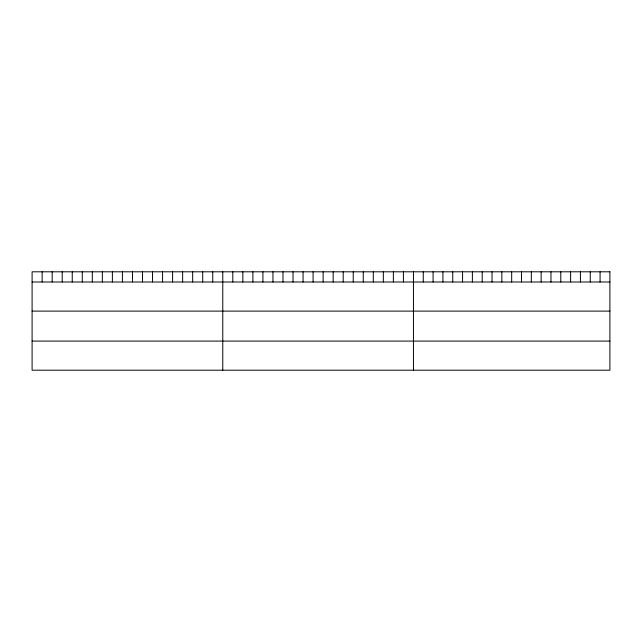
<?xml version="1.0" encoding="UTF-8"?>
<svg xmlns="http://www.w3.org/2000/svg" width="642" height="642" viewBox="0 0 642 642"><rect width="100%" height="100%" fill="white"/><g stroke="black" fill="none" stroke-linecap="round" stroke-linejoin="round"><path stroke-width="0.96" d="M32.1 281.998L609.9 281.998M32.1 311.105L609.9 311.105M32.1 341.087L609.9 341.087M600.077 271.807L600.077 281.998M590.255 271.807L590.255 281.998M580.432 271.807L580.432 281.998M570.61 271.807L570.61 281.998M560.787 271.807L560.787 281.998M550.964 271.807L550.964 281.998M541.142 271.807L541.142 281.998M531.319 271.807L531.319 281.998M521.497 271.807L521.497 281.998M511.674 271.807L511.674 281.998M501.851 271.807L501.851 281.998M492.029 271.807L492.029 281.998M482.206 271.807L482.206 281.998M472.384 271.807L472.384 281.998M462.561 271.807L462.561 281.998M452.738 271.807L452.738 281.998M442.916 271.807L442.916 281.998M433.093 271.807L433.093 281.998M423.271 271.807L423.271 281.998M413.448 271.807L413.448 370.193M403.409 271.807L403.409 281.998M393.377 271.807L393.377 281.998M383.338 271.807L383.338 281.998M373.307 271.807L373.307 281.998M363.268 271.807L363.268 281.998M353.236 271.807L353.236 281.998M343.197 271.807L343.197 281.998M333.166 271.807L333.166 281.998M323.127 271.807L323.127 281.998M313.095 271.807L313.095 281.998M303.056 271.807L303.056 281.998M293.025 271.807L293.025 281.998M282.986 271.807L282.986 281.998M272.954 271.807L272.954 281.998M262.915 271.807L262.915 281.998M252.884 271.807L252.884 281.998M242.845 271.807L242.845 281.998M232.813 271.807L232.813 281.998M222.774 271.807L222.774 370.193M212.735 271.807L212.735 281.998M202.703 271.807L202.703 281.998M192.664 271.807L192.664 281.998M182.633 271.807L182.633 281.998M172.594 271.807L172.594 281.998M162.562 271.807L162.562 281.998M152.523 271.807L152.523 281.998M142.492 271.807L142.492 281.998M132.453 271.807L132.453 281.998M122.421 271.807L122.421 281.998M112.382 271.807L112.382 281.998M102.351 271.807L102.351 281.998M92.312 271.807L92.312 281.998M82.28 271.807L82.28 281.998M72.241 271.807L72.241 281.998M62.21 271.807L62.21 281.998M52.171 271.807L52.171 281.998M42.139 271.807L42.139 281.998M609.9 271.807L32.1 271.807L32.1 370.193L609.9 370.193L609.9 271.807"/></g></svg>
